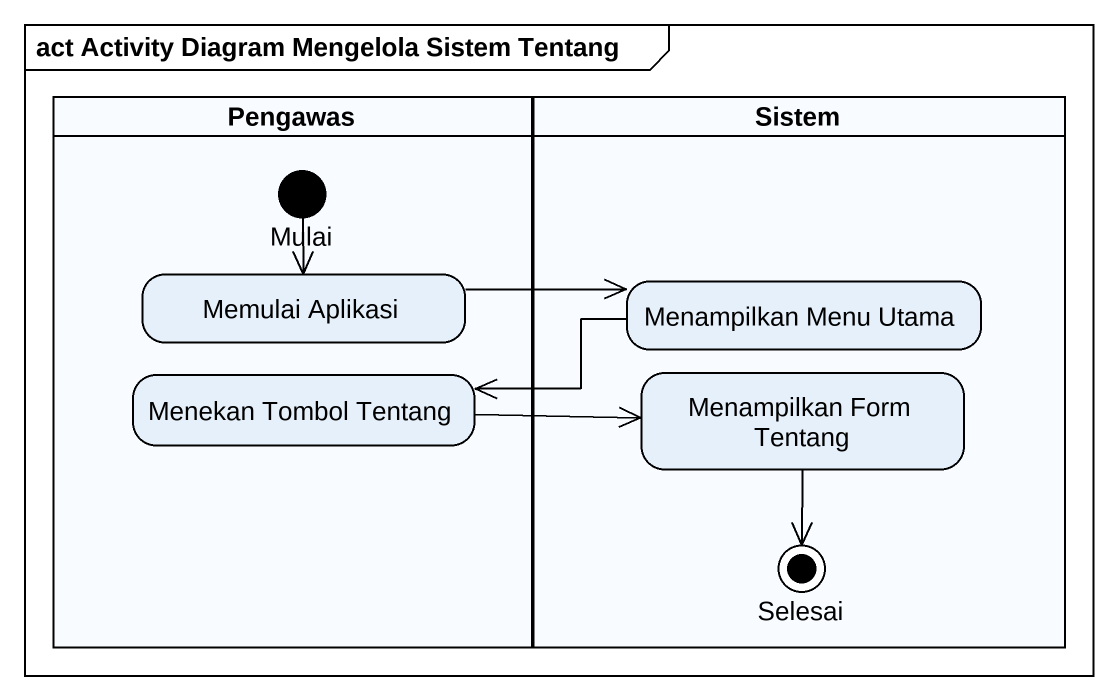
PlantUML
@startuml
mainframe act Activity Diagram Mengelola Sistem Tentang
hide empty description
state Pengawas <<partition>> {
  state Mulai <<start>>
  state "Menekan Tombol Tentang" as Menekan_Tombol_Tentang
  state "Memulai Aplikasi" as Memulai_Aplikasi
}
state Sistem <<partition>> {
  state "Menampilkan Menu Utama" as Menampilkan_Menu_Utama
  state "Menampilkan Form Tentang" as Menampilkan_Form_Tentang
  state Selesai <<end>>
}
Mulai --> Memulai_Aplikasi
Menekan_Tombol_Tentang -right-> Menampilkan_Form_Tentang
Memulai_Aplikasi -right-> Menampilkan_Menu_Utama
Menampilkan_Menu_Utama -left-> Menekan_Tombol_Tentang
Menampilkan_Form_Tentang --> Selesai
@enduml
